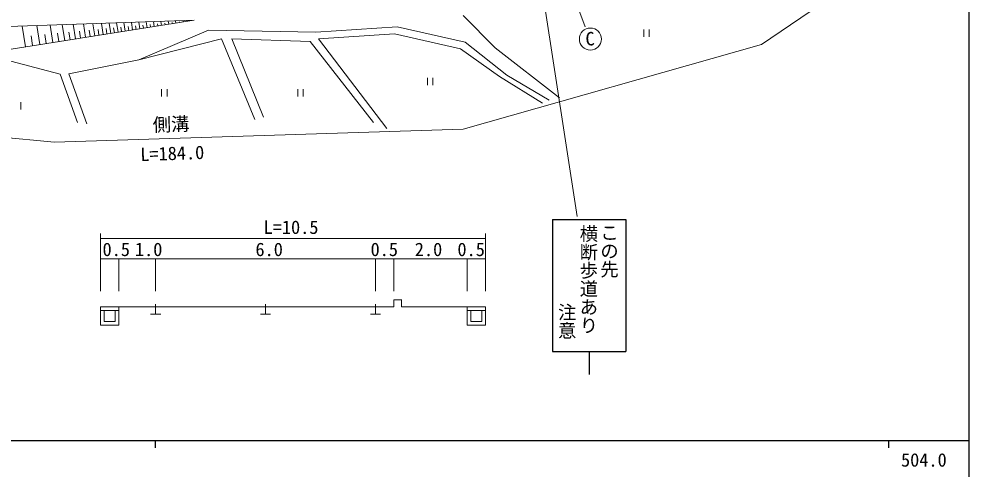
# Model space of a CAD drawing. Units: millimetres, scale not verified. Extents: x 40000 to 680000, y 20000 to 380000.
# Drawn here: x 449408 to 579000, y 200983 to 262486 of the extents above; entities that cross this region are included whole.
import ezdxf
from ezdxf.enums import TextEntityAlignment as Align

# ---------------------------------------------------------------- set-up
doc = ezdxf.new("R2010")
doc.units = ezdxf.units.MM
doc.header["$LTSCALE"] = 1000
for name, color, linetype, lineweight in [('M-BGD', 7, 'Continuous', 13), ('M-STR-HTXT', 7, 'Continuous', 13), ('M-STR-STRC', 7, 'Continuous', 13), ('M-TTL-BAND', 7, 'Continuous', 25)]:
    doc.layers.add(name, color=color, linetype=linetype, lineweight=lineweight)
doc.styles.add('@ＭＳ ゴシック', font='')
doc.styles.add('ＭＳ ゴシック', font='')
doc.styles.get('@ＭＳ ゴシック').set_extended_font_data('@MS Gothic')
doc.styles.get('ＭＳ ゴシック').set_extended_font_data('MS Gothic')

msp = doc.modelspace()

# ---------------------------------------------------------------- linework, layer by layer
at = {"layer": 'M-BGD'}
for p, q in [((473293, 262309), (441442, 261252)), ((444273, 257762), (473293, 262309)), ((458493, 259990), (458208, 261808)), ((459741, 260186), (459481, 261850)), ((460885, 260365), (460646, 261889)), ((461932, 260529), (461713, 261925)), ((462919, 260684), (462720, 261958)), ((463907, 260838), (463727, 261991)), ((464895, 260993), (464734, 262025)), ((465883, 261148), (465741, 262058)), ((466871, 261303), (466748, 262092)), ((467859, 261458), (467755, 262125)), ((468353, 261535), (468306, 261838)), ((468847, 261612), (468762, 262159)), ((469341, 261690), (469303, 261933)), ((469835, 261767), (469769, 262192)), ((470329, 261845), (470301, 262027)), ((470823, 261922), (470776, 262225)), ((471317, 261999), (471298, 262121)), ((471811, 262077), (471782, 262259)), ((472305, 262154), (472295, 262215)), ((472799, 262232), (472789, 262292)), ((509997, 262956), (514385, 258538)), ((450297, 258706), (449854, 261531)), ((452237, 259010), (451832, 261596)), ((454013, 259288), (453642, 261657)), ((454827, 259416), (454649, 260550)), ((455640, 259543), (455300, 261712)), ((456385, 259660), (456222, 260698)), ((457129, 259776), (456818, 261762)), ((457811, 259883), (457662, 260834)), ((459117, 260088), (458981, 260959)), ((460313, 260275), (460188, 261072)), ((461408, 260447), (461294, 261177)), ((462426, 260606), (462321, 261274)), ((463413, 260761), (463318, 261368)), ((464401, 260916), (464316, 261462)), ((465389, 261071), (465313, 261556)), ((465758, 256928), (475243, 260943)), ((466377, 261225), (466311, 261650)), ((467365, 261380), (467308, 261744)), ((475243, 260943), (489915, 260681)), ((489915, 260681), (500990, 261431)), ((500650, 260485), (490262, 259793)), ((509629, 258396), (500650, 260485)), ((500990, 261431), (510287, 259335)), ((534630, 261059), (534630, 260059)), ((535380, 260059), (535380, 261059)), ((451267, 258858), (451055, 260211)), ((453125, 259149), (452931, 260388)), ((477027, 259802), (465758, 256928)), ((481570, 248763), (477027, 259802)), ((478422, 259794), (482776, 249102)), ((489128, 259403), (478422, 259794)), ((497780, 248392), (489128, 259403)), ((490262, 259793), (499572, 247568)), ((510287, 259335), (515957, 254826)), ((514975, 254653), (509629, 258396)), ((514385, 258538), (523121, 251721)), ((444273, 257762), (455022, 254972)), ((456222, 254993), (465758, 256928)), ((455022, 254972), (457391, 248362)), ((458684, 248210), (456222, 254993)), ((505128, 254465), (505128, 253465)), ((505878, 253465), (505878, 254465)), ((520811, 250997), (514975, 254653)), ((515957, 254826), (521750, 251416)), ((468858, 252903), (468858, 251903)), ((469608, 251903), (469608, 252903)), ((487427, 252903), (487427, 251903)), ((488177, 251903), (488177, 252903)), ((449651, 250167), (449651, 251167))]:
    msp.add_line(p, q, dxfattribs=at)
msp.add_circle((527358, 259746), 1500, dxfattribs=at)
at = {"layer": 'M-STR-HTXT'}
for p, q in [((521273, 275688), (526642, 261438)), ((519614, 274158), (525547, 235562)), ((550685, 259023), (567127, 270188)), ((509984, 247477), (550685, 259023)), ((370569, 253349), (454264, 245693)), ((454264, 245693), (509984, 247477)), ((460510, 225350), (460510, 233257)), ((513035, 232538), (460510, 232538)), ((513035, 225350), (513035, 233257)), ((513035, 229757), (460510, 229757)), ((463035, 225350), (463035, 229757)), ((468035, 225350), (468035, 229757)), ((498035, 225350), (498035, 229757)), ((500535, 225350), (500535, 229757)), ((510535, 225350), (510535, 229757)), ((500535, 223211), (500535, 224211)), ((501535, 224211), (500535, 224211)), ((501578, 223212), (501578, 224212)), ((460535, 223211), (463035, 223211)), ((460535, 223211), (460535, 220711)), ((463035, 223211), (468035, 223211)), ((463035, 223211), (463035, 220711)), ((468035, 222211), (468035, 223611)), ((468035, 223211), (483035, 223211)), ((483035, 222211), (483035, 223611)), ((483035, 223211), (498035, 223211)), ((498035, 222211), (498035, 223611)), ((498035, 223211), (500535, 223211)), ((501578, 223212), (510535, 223212)), ((510535, 223212), (513035, 223212)), ((510535, 223212), (510535, 220712)), ((513035, 223212), (513035, 220712)), ((460535, 222711), (463035, 222711)), ((461035, 222711), (461035, 221211)), ((462535, 222711), (462535, 221211)), ((467335, 222211), (468735, 222211)), ((482335, 222211), (483735, 222211)), ((497335, 222211), (498735, 222211)), ((510535, 222712), (513035, 222712)), ((511035, 222712), (511035, 221212)), ((512535, 222712), (512535, 221212)), ((460535, 220711), (463035, 220711)), ((461035, 221211), (462535, 221211)), ((510535, 220712), (513035, 220712)), ((511035, 221212), (512535, 221212))]:
    msp.add_line(p, q, dxfattribs=at)
at = {"layer": 'M-STR-STRC', "lineweight": 25}
for p, q in [((522201, 235140), (532201, 235140)), ((522201, 235140), (522201, 217140)), ((532201, 235140), (532201, 217140)), ((522201, 217140), (532201, 217140)), ((527201, 217140), (527201, 213997))]:
    msp.add_line(p, q, dxfattribs=at)
at = {"layer": 'M-TTL-BAND'}
for p, q in [((579000, 20000), (579000, 370000)), ((40000, 205000), (579000, 205000)), ((468000, 205000), (468000, 204000)), ((568000, 205000), (568000, 204000))]:
    msp.add_line(p, q, dxfattribs=at)

# ---------------------------------------------------------------- texts
at = {"layer": 'M-BGD', "style": 'ＭＳ ゴシック'}
msp.add_text('C', height=1833, rotation=2, dxfattribs=at).set_placement((527355, 258331), align=Align.BOTTOM_CENTER)
at = {"layer": 'M-STR-HTXT', "style": 'ＭＳ ゴシック'}
for s, p in [('側溝', (470198, 246665)), ('L=184.0', (470364, 242701))]:
    msp.add_text(s, height=1833, rotation=2, dxfattribs=at).set_placement(p, align=Align.BOTTOM_CENTER)
for s, p in [('L=10.5', (482777, 232625)), ('1.0', (465225, 229603)), ('6.0', (481663, 229603)), ('0.5', (497368, 229603)), ('2.0', (503404, 229603)), ('0.5', (509217, 229603))]:
    msp.add_text(s, height=1833, dxfattribs=at).set_placement(p, align=Align.BOTTOM_LEFT)
msp.add_text('0.5', height=1833, dxfattribs=at).set_placement((462675, 229603), align=Align.BOTTOM_CENTER)
at = {"layer": 'M-STR-STRC', "style": '@ＭＳ ゴシック'}
for s, p in [('横断歩道あり', (527113, 226971)), ('この先', (529932, 230876)), ('注意', (524152, 221273))]:
    msp.add_text(s, height=1833, rotation=270, dxfattribs=at).set_placement(p, align=Align.MIDDLE_CENTER)
at = {"layer": 'M-TTL-BAND', "style": 'ＭＳ ゴシック'}
msp.add_text('504.0', height=1833, dxfattribs=at).set_placement((572842, 200890), align=Align.BOTTOM_CENTER)

doc.saveas('drawing.dxf')
